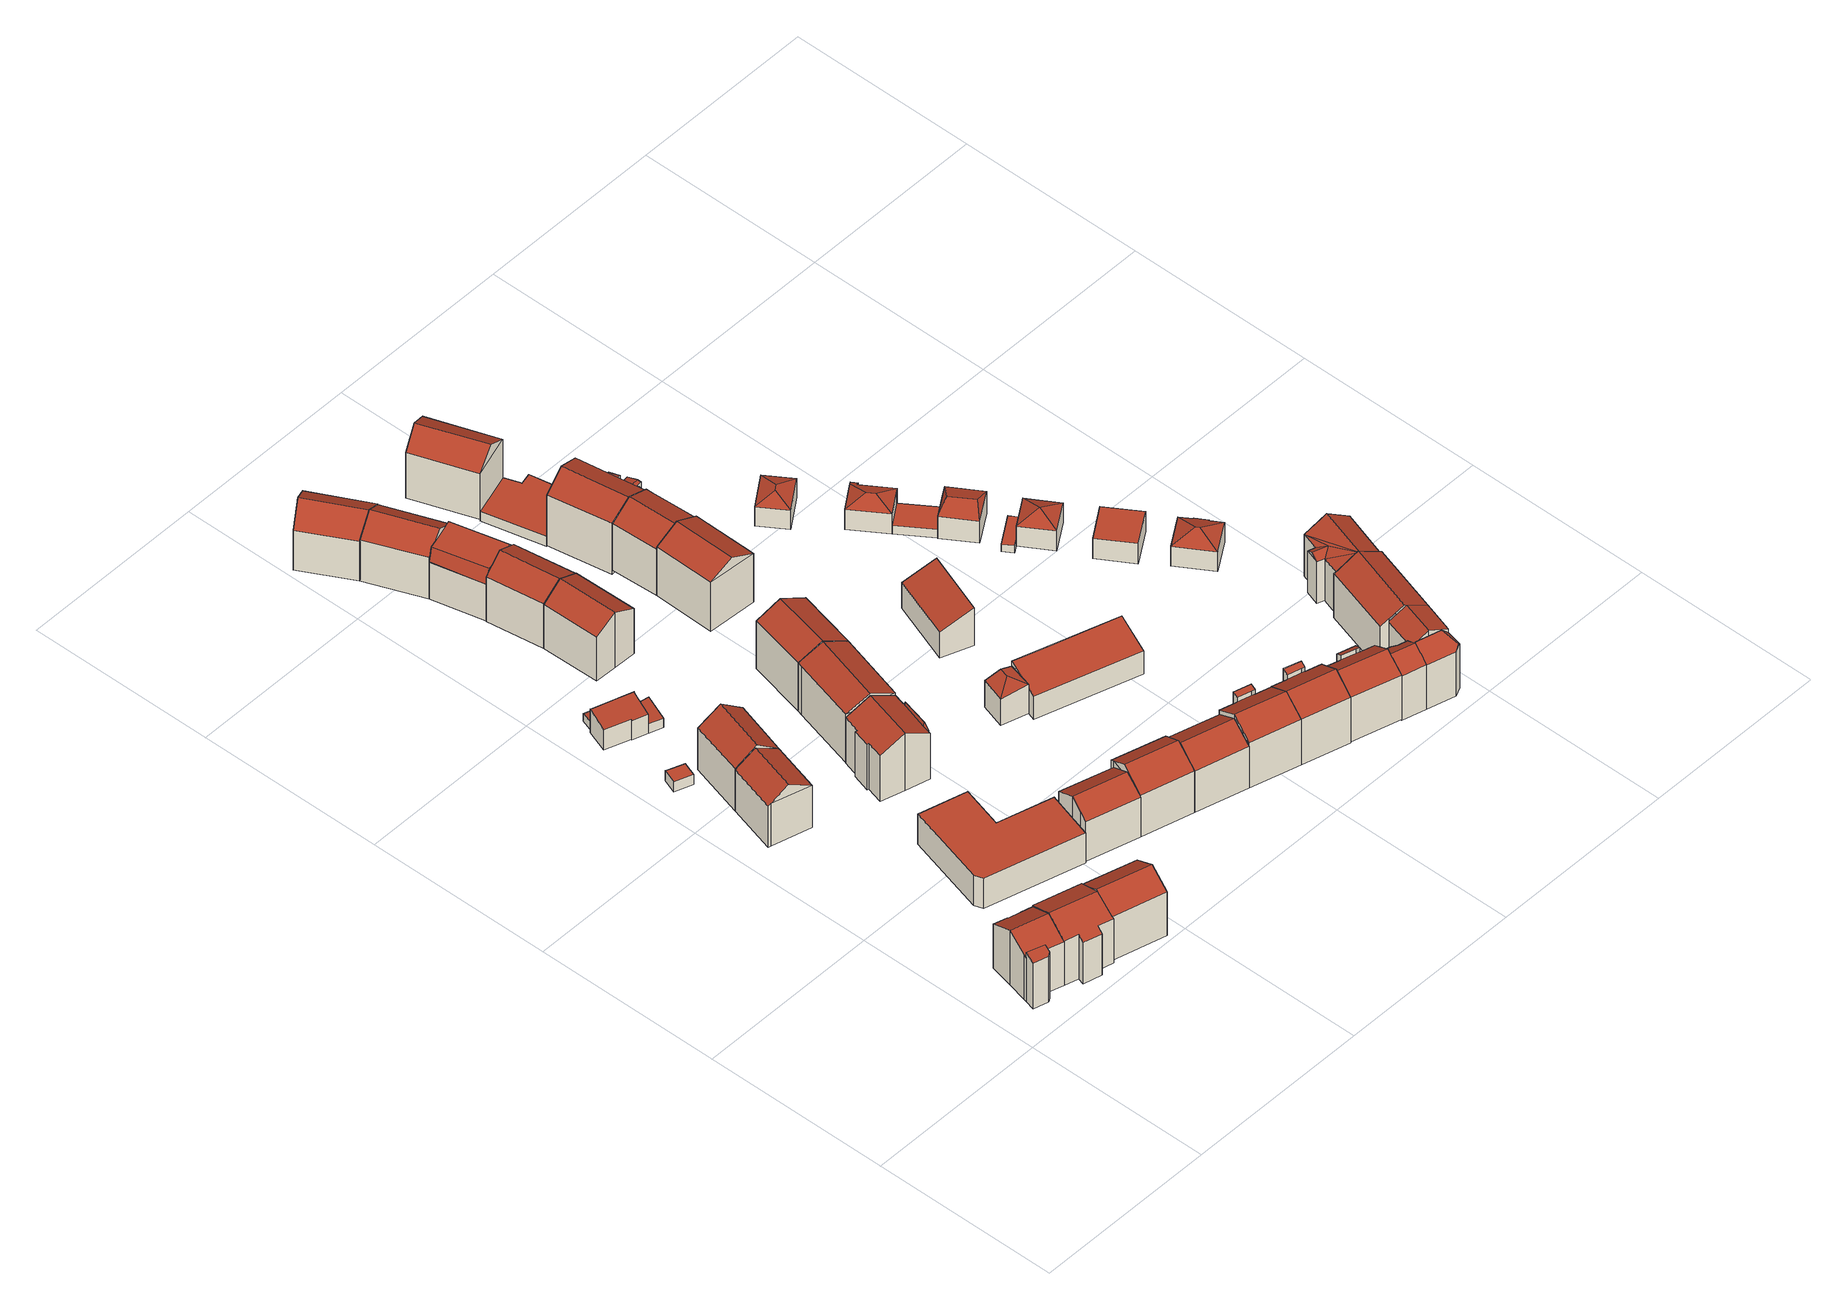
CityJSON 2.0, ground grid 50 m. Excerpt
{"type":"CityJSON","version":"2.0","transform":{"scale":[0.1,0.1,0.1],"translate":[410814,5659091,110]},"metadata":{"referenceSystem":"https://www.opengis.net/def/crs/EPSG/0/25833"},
"CityObjects":{
"building1":{"type":"Building","attributes":{"Gemeindeschluessel":14612000,"Geometrietyp2DReferenz":"3000","function":"31001_9998","roofType":"9999"},"children":["building1-1","building1-2"]},
"building1-1":{"type":"BuildingPart","attributes":{"Dachtyp_tdc":"tdcGableRoof","Dachneigung":27.65,"QualitaetDacherkennung":70,"Geometrietyp2DReferenz":"3000","measuredHeight":16.91,"roofType":"3100"},"parents":["building1"],"geometry":[{"type":"MultiSurface","lod":"2","boundaries":[[[0,1,2,3]],[[4,5,6,7]],[[5,8,9,6]],[[8,0,3,9]],[[1,10,11,2]],[[0,8,5,4,12,13,14,15]],[[15,16,17,10,1,0]],[[18,19,20,21,22,23,7,6,9,3,2,11]],[[17,16,19,18]],[[16,15,20,19]],[[15,14,21,20]],[[14,13,22,21]],[[13,12,23,22]],[[12,4,7,23]]],"semantics":{"surfaces":[{"type":"WallSurface"},{"type":"RoofSurface"},{"type":"GroundSurface"}],"values":[0,0,0,0,0,1,1,2,0,0,0,0,0,0]}}]},
"building1-2":{"type":"BuildingPart","attributes":{"Dachtyp_tdc":"tdcPolyFlatRoof","Dachneigung":22.18,"QualitaetDacherkennung":49,"Geometrietyp2DReferenz":"3000","measuredHeight":15.26,"roofType":"2100"},"parents":["building1"],"geometry":[{"type":"MultiSurface","lod":"2","boundaries":[[[24,25,26,11,10]],[[25,27,28,26]],[[27,29,30,28]],[[29,31,17,18,30]],[[31,29,27,25,24]],[[11,26,28,30,18]]],"semantics":{"surfaces":[{"type":"WallSurface"},{"type":"RoofSurface"},{"type":"GroundSurface"}],"values":[0,0,0,0,1,2]}}]},
"building2":{"type":"Building","attributes":{"Dachtyp_tdc":"tdcFreeFormRoof","Gemeindeschluessel":14612000,"Dachneigung":25.89,"QualitaetDacherkennung":70,"Geometrietyp2DReferenz":"3000","measuredHeight":16.83,"function":"31001_9998","roofType":"5000"},"geometry":[{"type":"Solid","lod":"2","boundaries":[[[[32,33,2,34]],[[33,35,9,2]],[[36,37,35,38]],[[39,40,41,42,36,38,33,32,43]],[[42,37,36]],[[35,33,38]],[[9,44,45,46,47,48,49,34,2]],[[35,37,44,9]],[[37,42,45,44]],[[42,41,46,45]],[[41,40,47,46]],[[40,39,48,47]],[[39,43,49,48]],[[43,32,34,49]]]],"semantics":{"surfaces":[{"type":"WallSurface"},{"type":"RoofSurface"},{"type":"GroundSurface"}],"values":[[0,0,1,1,0,0,2,0,0,0,0,0,0,0]]}}]},
"building3":{"type":"Building","attributes":{"Dachtyp_tdc":"tdcFreeFormRoof","Gemeindeschluessel":14612000,"Dachneigung":30.14,"QualitaetDacherkennung":72,"Geometrietyp2DReferenz":"3000","measuredHeight":16.51,"function":"31001_9998","roofType":"5000"},"geometry":[{"type":"Solid","lod":"2","boundaries":[[[[50,51,52,53]],[[51,54,55,52]],[[54,56,57,55]],[[56,58,59,57]],[[58,50,53,59]],[[56,54,60,61]],[[61,60,51,50,58]],[[54,51,60]],[[58,56,61]],[[53,52,55,57,59]]]],"semantics":{"surfaces":[{"type":"WallSurface"},{"type":"RoofSurface"},{"type":"GroundSurface"}],"values":[[0,0,0,0,0,1,1,0,0,2]]}}]},
"building4":{"type":"Building","attributes":{"Dachtyp_tdc":"tdcGableRoof","Gemeindeschluessel":14612000,"Dachneigung":29.35,"QualitaetDacherkennung":74,"Geometrietyp2DReferenz":"3000","measuredHeight":16.87,"function":"31001_9998","roofType":"3100"},"geometry":[{"type":"Solid","lod":"2","boundaries":[[[[62,63,64,65]],[[63,66,67,64]],[[66,68,69,67]],[[68,62,65,69]],[[66,63,70]],[[62,68,71]],[[63,62,71,70]],[[68,66,70,71]],[[65,64,67,69]]]],"semantics":{"surfaces":[{"type":"WallSurface"},{"type":"RoofSurface"},{"type":"GroundSurface"}],"values":[[0,0,0,0,0,0,1,1,2]]}}]},
"building5":{"type":"Building","attributes":{"Dachtyp_tdc":"tdcPolyFlatRoof","Gemeindeschluessel":14612000,"Dachneigung":0,"QualitaetDacherkennung":11,"Geometrietyp2DReferenz":"3000","measuredHeight":3,"function":"31001_9998","roofType":"1000"},"geometry":[{"type":"Solid","lod":"2","boundaries":[[[[72,73,74,75]],[[73,76,77,74]],[[76,78,79,77]],[[78,80,81,79]],[[80,72,75,81]],[[80,78,76,73,72]],[[75,74,77,79,81]]]],"semantics":{"surfaces":[{"type":"WallSurface"},{"type":"RoofSurface"},{"type":"GroundSurface"}],"values":[[0,0,0,0,0,1,2]]}}]},
"building6":{"type":"Building","attributes":{"Dachtyp_tdc":"tdcGableRoof","Gemeindeschluessel":14612000,"Dachneigung":35.99,"QualitaetDacherkennung":79,"Geometrietyp2DReferenz":"3000","measuredHeight":17.16,"function":"31001_9998","roofType":"3100"},"geometry":[{"type":"Solid","lod":"2","boundaries":[[[[52,82,83,55]],[[84,85,82,52]],[[85,86,83,82]],[[86,54,55,83]],[[54,84,52,55]],[[86,85,87]],[[84,54,88]],[[85,84,88,87]],[[54,86,87,88]]]],"semantics":{"surfaces":[{"type":"GroundSurface"},{"type":"WallSurface"},{"type":"RoofSurface"}],"values":[[0,1,1,1,1,1,1,2,2]]}}]},
"building7":{"type":"Building","attributes":{"Dachtyp_tdc":"tdcPolyFlatRoof","Gemeindeschluessel":14612000,"Dachneigung":11.27,"QualitaetDacherkennung":75,"Geometrietyp2DReferenz":"3000","measuredHeight":7.34,"function":"31001_9998","roofType":"2100"},"geometry":[{"type":"Solid","lod":"2","boundaries":[[[[89,90,91,92]],[[90,93,94,91]],[[93,95,96,94]],[[95,97,98,96]],[[97,99,100,98]],[[99,101,102,100]],[[101,103,104,102]],[[103,105,106,104]],[[105,89,92,106]],[[105,103,101,99,97,95,93,90,89]],[[92,91,94,96,98,100,102,104,106]]]],"semantics":{"surfaces":[{"type":"WallSurface"},{"type":"RoofSurface"},{"type":"GroundSurface"}],"values":[[0,0,0,0,0,0,0,0,0,1,2]]}}]},
"building8":{"type":"Building","attributes":{"Dachtyp_tdc":"tdcPolyFlatRoof","Gemeindeschluessel":14612000,"Dachneigung":0,"QualitaetDacherkennung":47,"Geometrietyp2DReferenz":"3000","measuredHeight":9.14,"function":"31001_9998","roofType":"1000"},"geometry":[{"type":"Solid","lod":"2","boundaries":[[[[107,108,109,110]],[[108,111,112,109]],[[111,113,114,112]],[[113,115,116,114]],[[115,117,118,116]],[[117,119,120,118]],[[119,121,122,120]],[[121,107,110,122]],[[121,119,117,115,113,111,108,107]],[[110,109,112,114,116,118,120,122]]]],"semantics":{"surfaces":[{"type":"WallSurface"},{"type":"RoofSurface"},{"type":"GroundSurface"}],"values":[[0,0,0,0,0,0,0,0,1,2]]}}]},
"building9":{"type":"Building","attributes":{"Dachtyp_tdc":"tdcPolyFlatRoof","Gemeindeschluessel":14612000,"Dachneigung":3.79,"QualitaetDacherkennung":56,"Geometrietyp2DReferenz":"3000","measuredHeight":2.45,"function":"31001_9998","roofType":"2100"},"geometry":[{"type":"Solid","lod":"2","boundaries":[[[[123,124,125,126]],[[124,127,128,125]],[[127,129,130,128]],[[129,123,126,130]],[[129,127,124,123]],[[126,125,128,130]]]],"semantics":{"surfaces":[{"type":"WallSurface"},{"type":"RoofSurface"},{"type":"GroundSurface"}],"values":[[0,0,0,0,1,2]]}}]},
"building10":{"type":"Building","attributes":{"Dachtyp_tdc":"tdcPolyFlatRoof","Gemeindeschluessel":14612000,"Dachneigung":6.47,"QualitaetDacherkennung":55,"Geometrietyp2DReferenz":"3000","measuredHeight":3.72,"function":"31001_9998","roofType":"2100"},"geometry":[{"type":"Solid","lod":"2","boundaries":[[[[131,132,133,134]],[[132,135,136,133]],[[135,137,138,136]],[[137,131,134,138]],[[137,135,132,131]],[[134,133,136,138]]]],"semantics":{"surfaces":[{"type":"WallSurface"},{"type":"RoofSurface"},{"type":"GroundSurface"}],"values":[[0,0,0,0,1,2]]}}]},
"building11":{"type":"Building","attributes":{"Gemeindeschluessel":14612000,"Geometrietyp2DReferenz":"3000","function":"31001_9998","roofType":"9999"},"children":["building11-1","building11-2"]},
"building11-1":{"type":"BuildingPart","attributes":{"Dachtyp_tdc":"tdcGableRoof","Dachneigung":27.78,"QualitaetDacherkennung":74,"Geometrietyp2DReferenz":"3000","measuredHeight":17.41,"roofType":"3100"},"parents":["building11"],"geometry":[{"type":"MultiSurface","lod":"2","boundaries":[[[139,140,141]],[[139,142,143,140]],[[142,144,145,143]],[[144,146,147,145]],[[146,148,149,147]],[[148,150,151,149]],[[150,152,153,151]],[[152,154,155,153]],[[154,156,157,155]],[[156,158,159,157]],[[158,160,161,159]],[[160,162,163,164,161]],[[158,156,154,152,150,148,146,144]],[[144,142,139,162,160,158]],[[140,143,145,147,149,151,153,155,157,159,161,164]]],"semantics":{"surfaces":[{"type":"WallSurface"},{"type":"RoofSurface"},{"type":"GroundSurface"}],"values":[0,0,0,0,0,0,0,0,0,0,0,0,1,1,2]}}]},
"building11-2":{"type":"BuildingPart","attributes":{"Dachtyp_tdc":"tdcFreeFormRoof","Dachneigung":72.55,"QualitaetDacherkennung":20,"Geometrietyp2DReferenz":"3000","measuredHeight":14.12,"roofType":"5000"},"parents":["building11"],"geometry":[{"type":"MultiSurface","lod":"2","boundaries":[[[163,165,166,164]],[[165,167,168,166]],[[167,141,140,168]],[[169,141,167]],[[170,169,167,165]],[[170,165,163]],[[169,170,163,141]],[[164,166,168,140]]],"semantics":{"surfaces":[{"type":"WallSurface"},{"type":"RoofSurface"},{"type":"GroundSurface"}],"values":[0,0,0,1,1,0,1,2]}}]},
"building12":{"type":"Building","attributes":{"Dachtyp_tdc":"tdcGableRoof","Gemeindeschluessel":14612000,"Dachneigung":30.32,"QualitaetDacherkennung":61,"Geometrietyp2DReferenz":"3000","measuredHeight":15.41,"function":"31001_9998","roofType":"3100"},"geometry":[{"type":"Solid","lod":"2","boundaries":[[[[171,172,173,174]],[[172,175,176,173]],[[175,177,178,176]],[[177,179,180,178]],[[179,181,182,180]],[[181,183,184,182]],[[183,185,186,184]],[[185,171,174,186]],[[181,179,177,175,172,171]],[[171,185,183,181]],[[174,173,176,178,180,182,184,186]]]],"semantics":{"surfaces":[{"type":"WallSurface"},{"type":"RoofSurface"},{"type":"GroundSurface"}],"values":[[0,0,0,0,0,0,0,0,1,1,2]]}}]},
"building13":{"type":"Building","attributes":{"Dachtyp_tdc":"tdcGableRoof","Gemeindeschluessel":14612000,"Dachneigung":27.6,"QualitaetDacherkennung":66,"Geometrietyp2DReferenz":"3000","measuredHeight":16.96,"function":"31001_9998","roofType":"3100"},"geometry":[{"type":"Solid","lod":"2","boundaries":[[[[187,188,189,190]],[[188,191,192,189]],[[191,193,194,192]],[[193,195,196,194]],[[195,197,198,196]],[[197,187,190,198]],[[193,191,188,187]],[[187,197,195,193]],[[190,189,192,194,196,198]]]],"semantics":{"surfaces":[{"type":"WallSurface"},{"type":"RoofSurface"},{"type":"GroundSurface"}],"values":[[0,0,0,0,0,0,1,1,2]]}}]},
"building14":{"type":"Building","attributes":{"Dachtyp_tdc":"tdcGableRoof","Gemeindeschluessel":14612000,"Dachneigung":33.18,"QualitaetDacherkennung":71,"Geometrietyp2DReferenz":"3000","measuredHeight":16.23,"function":"31001_9998","roofType":"3100"},"geometry":[{"type":"Solid","lod":"2","boundaries":[[[[199,200,201,202]],[[200,203,204,201]],[[203,205,206,204]],[[205,199,202,206]],[[203,200,207]],[[199,205,208]],[[200,199,208,207]],[[205,203,207,208]],[[202,201,204,206]]]],"semantics":{"surfaces":[{"type":"WallSurface"},{"type":"RoofSurface"},{"type":"GroundSurface"}],"values":[[0,0,0,0,0,0,1,1,2]]}}]},
"building15":{"type":"Building","attributes":{"Dachtyp_tdc":"tdcFreeFormRoof","Gemeindeschluessel":14612000,"Dachneigung":27.24,"QualitaetDacherkennung":81,"Geometrietyp2DReferenz":"3000","measuredHeight":18.18,"function":"31001_9998","roofType":"5000"},"geometry":[{"type":"Solid","lod":"2","boundaries":[[[[209,210,211,212]],[[210,213,214,211]],[[213,215,216,214]],[[215,217,218,216]],[[217,209,212,218]],[[217,215,219,220]],[[220,219,213,210,209]],[[215,213,219]],[[209,217,220]],[[212,211,214,216,218]]]],"semantics":{"surfaces":[{"type":"WallSurface"},{"type":"RoofSurface"},{"type":"GroundSurface"}],"values":[[0,0,0,0,0,1,1,0,0,2]]}}]},
"building16":{"type":"Building","attributes":{"Dachtyp_tdc":"tdcFreeFormRoof","Gemeindeschluessel":14612000,"Dachneigung":28.37,"QualitaetDacherkennung":69,"Geometrietyp2DReferenz":"3000","measuredHeight":16.99,"function":"31001_9998","roofType":"5000"},"geometry":[{"type":"Solid","lod":"2","boundaries":[[[[221,222,223,224]],[[222,225,189,223]],[[225,226,198,189]],[[226,221,224,198]],[[225,222,227,228]],[[226,228,227,221]],[[226,225,228]],[[222,221,227]],[[224,223,189,198]]]],"semantics":{"surfaces":[{"type":"WallSurface"},{"type":"RoofSurface"},{"type":"GroundSurface"}],"values":[[0,0,0,0,1,1,0,0,2]]}}]},
"building17":{"type":"Building","attributes":{"Dachtyp_tdc":"tdcGableRoof","Gemeindeschluessel":14612000,"Dachneigung":33.43,"QualitaetDacherkennung":75,"Geometrietyp2DReferenz":"3000","measuredHeight":16.49,"function":"31001_9998","roofType":"3100"},"geometry":[{"type":"Solid","lod":"2","boundaries":[[[[229,230,231,201]],[[230,232,233,231]],[[232,234,204,233]],[[234,229,201,204]],[[232,230,235]],[[229,234,236]],[[230,229,236,235]],[[234,232,235,236]],[[201,231,233,204]]]],"semantics":{"surfaces":[{"type":"WallSurface"},{"type":"RoofSurface"},{"type":"GroundSurface"}],"values":[[0,0,0,0,0,0,1,1,2]]}}]},
"building18":{"type":"Building","attributes":{"Dachtyp_tdc":"tdcCutGableRoof","Gemeindeschluessel":14612000,"Dachneigung":0.942,"QualitaetDacherkennung":49,"Geometrietyp2DReferenz":"3000","measuredHeight":14.97,"function":"31001_9998","roofType":"9999"},"geometry":[{"type":"Solid","lod":"2","boundaries":[[[[237,238,239,240]],[[238,241,242,239]],[[241,243,244,242]],[[243,237,240,244]],[[245,246,247,248]],[[238,249,250,251,252,253]],[[246,254,251,250,255,247]],[[238,253,241]],[[253,252,241]],[[241,252,251,254,246,245,243]],[[237,248,247,255,250,249,238]],[[243,245,248,237]],[[240,239,242,244]]]],"semantics":{"surfaces":[{"type":"WallSurface"},{"type":"RoofSurface"},{"type":"GroundSurface"}],"values":[[0,0,0,0,1,1,1,0,0,0,0,0,2]]}}]},
"building19":{"type":"Building","attributes":{"Dachtyp_tdc":"tdcFreeFormRoof","Gemeindeschluessel":14612000,"Dachneigung":30.22,"QualitaetDacherkennung":73,"Geometrietyp2DReferenz":"3000","measuredHeight":16.71,"function":"31001_9998","roofType":"5000"},"geometry":[{"type":"Solid","lod":"2","boundaries":[[[[256,257,258,259]],[[257,260,261,258]],[[260,262,263,261]],[[262,264,265,263]],[[264,256,259,265]],[[266,262,260,257,267]],[[264,266,267,256]],[[257,256,267]],[[264,262,266]],[[259,258,261,263,265]]]],"semantics":{"surfaces":[{"type":"WallSurface"},{"type":"RoofSurface"},{"type":"GroundSurface"}],"values":[[0,0,0,0,0,1,1,0,0,2]]}}]},
"building20":{"type":"Building","attributes":{"Dachtyp_tdc":"tdcGableRoof","Gemeindeschluessel":14612000,"Dachneigung":26.95,"QualitaetDacherkennung":72,"Geometrietyp2DReferenz":"3000","measuredHeight":18.32,"function":"31001_9998","roofType":"3100"},"geometry":[{"type":"Solid","lod":"2","boundaries":[[[[213,268,269,214]],[[268,270,271,269]],[[270,272,216,271]],[[272,213,214,216]],[[270,268,273]],[[213,272,274]],[[268,213,274,273]],[[272,270,273,274]],[[214,269,271,216]]]],"semantics":{"surfaces":[{"type":"WallSurface"},{"type":"RoofSurface"},{"type":"GroundSurface"}],"values":[[0,0,0,0,0,0,1,1,2]]}}]},
"building21":{"type":"Building","attributes":{"Dachtyp_tdc":"tdcGableRoof","Gemeindeschluessel":14612000,"Dachneigung":31.3,"QualitaetDacherkennung":78,"Geometrietyp2DReferenz":"3000","measuredHeight":16.5,"function":"31001_9998","roofType":"3100"},"geometry":[{"type":"Solid","lod":"2","boundaries":[[[[275,276,277,278]],[[279,265,263,280]],[[281,282,265,279]],[[282,276,263,265]],[[276,275,280,263]],[[275,281,279,280]],[[276,282,277]],[[281,275,278]],[[282,281,278,277]]]],"semantics":{"surfaces":[{"type":"RoofSurface"},{"type":"GroundSurface"},{"type":"WallSurface"}],"values":[[0,1,2,2,2,2,2,2,0]]}}]},
"building22":{"type":"Building","attributes":{"Dachtyp_tdc":"tdcHipAndGableRoof","Gemeindeschluessel":14612000,"Dachneigung":19.36,"QualitaetDacherkennung":36,"Geometrietyp2DReferenz":"3000","measuredHeight":9.57,"function":"31001_9998","roofType":"5000"},"geometry":[{"type":"Solid","lod":"2","boundaries":[[[[283,284,285,286]],[[284,287,288,285]],[[287,289,290,288]],[[289,283,286,290]],[[287,284,291]],[[283,289,292]],[[284,283,292,291]],[[289,287,291,292]],[[286,285,288,290]]]],"semantics":{"surfaces":[{"type":"WallSurface"},{"type":"RoofSurface"},{"type":"GroundSurface"}],"values":[[0,0,0,0,1,0,1,1,2]]}}]},
"building23":{"type":"Building","attributes":{"Dachtyp_tdc":"tdcGableRoof","Gemeindeschluessel":14612000,"Dachneigung":26.8,"QualitaetDacherkennung":80,"Geometrietyp2DReferenz":"3000","measuredHeight":18.25,"function":"31001_9998","roofType":"3100"},"geometry":[{"type":"Solid","lod":"2","boundaries":[[[[293,294,295,296]],[[294,297,298,295]],[[297,299,300,298]],[[299,293,296,300]],[[297,294,301]],[[293,299,302]],[[294,293,302,301]],[[299,297,301,302]],[[296,295,298,300]]]],"semantics":{"surfaces":[{"type":"WallSurface"},{"type":"RoofSurface"},{"type":"GroundSurface"}],"values":[[0,0,0,0,0,0,1,1,2]]}}]},
"building24":{"type":"Building","attributes":{"Gemeindeschluessel":14612000,"Geometrietyp2DReferenz":"3000","function":"31001_9998","roofType":"9999"},"children":["building24-1","building24-2"]},
"building24-1":{"type":"BuildingPart","attributes":{"Dachtyp_tdc":"tdcGableRoof","Dachneigung":25.43,"QualitaetDacherkennung":84,"Geometrietyp2DReferenz":"3000","measuredHeight":17.5,"roofType":"3100"},"parents":["building24"],"geometry":[{"type":"MultiSurface","lod":"2","boundaries":[[[303,304,305,306]],[[304,307,308,305]],[[307,309,308]],[[310,311,312]],[[310,313,296,311]],[[313,314,315,296]],[[314,316,300,315]],[[316,317,318,300]],[[317,303,306,318]],[[314,313,310,307,304,303]],[[303,317,316,314]],[[306,305,308,311,296,315,300,318]]],"semantics":{"surfaces":[{"type":"WallSurface"},{"type":"RoofSurface"},{"type":"GroundSurface"}],"values":[0,0,0,0,0,0,0,0,0,1,1,2]}}]},
"building24-2":{"type":"BuildingPart","attributes":{"Dachtyp_tdc":"tdcFreeFormRoof","Dachneigung":59.16,"QualitaetDacherkennung":27,"Geometrietyp2DReferenz":"3000","measuredHeight":12.91,"roofType":"5000"},"parents":["building24"],"geometry":[{"type":"MultiSurface","lod":"2","boundaries":[[[309,319,320,308]],[[319,321,322,320]],[[321,312,311,322]],[[323,312,321]],[[324,323,321,319]],[[324,319,309]],[[323,324,309,312]],[[308,320,322,311]]],"semantics":{"surfaces":[{"type":"WallSurface"},{"type":"RoofSurface"},{"type":"GroundSurface"}],"values":[0,0,0,0,1,1,1,2]}}]},
"building25":{"type":"Building","attributes":{"Gemeindeschluessel":14612000,"Geometrietyp2DReferenz":"3000","function":"31001_9998","roofType":"9999"},"children":["building25-1","building25-2"]},
"building25-1":{"type":"BuildingPart","attributes":{"Dachtyp_tdc":"tdcGableRoof","Dachneigung":30.85,"QualitaetDacherkennung":69,"Geometrietyp2DReferenz":"3000","measuredHeight":17.7,"roofType":"3100"},"parents":["building25"],"geometry":[{"type":"MultiSurface","lod":"2","boundaries":[[[325,326,327,328]],[[326,329,330,327]],[[329,331,332,330]],[[333,334,335,336]],[[334,337,338,335]],[[337,339,340,338]],[[339,341,342,340]],[[341,325,328,342]],[[337,334,333,331,329,326,325]],[[325,341,339,337]],[[328,327,330,332,336,335,338,340,342]]],"semantics":{"surfaces":[{"type":"WallSurface"},{"type":"RoofSurface"},{"type":"GroundSurface"}],"values":[0,0,0,0,0,0,0,0,1,1,2]}}]},
"building25-2":{"type":"BuildingPart","attributes":{"Dachtyp_tdc":"tdcPolyFlatRoof","Dachneigung":15.39,"QualitaetDacherkennung":66,"Geometrietyp2DReferenz":"3000","measuredHeight":15.91,"roofType":"2100"},"parents":["building25"],"geometry":[{"type":"MultiSurface","lod":"2","boundaries":[[[343,332,331]],[[343,344,345,332]],[[344,346,347,345]],[[346,348,333,336,347]],[[348,346,344,343]],[[332,345,347,336]]],"semantics":{"surfaces":[{"type":"WallSurface"},{"type":"RoofSurface"},{"type":"GroundSurface"}],"values":[0,0,0,0,1,2]}}]},
"building26":{"type":"Building","attributes":{"Gemeindeschluessel":14612000,"Geometrietyp2DReferenz":"3000","function":"31001_9998","roofType":"9999"},"children":["building26-1","building26-2","building26-3"]},
"building26-1":{"type":"BuildingPart","attributes":{"Dachtyp_tdc":"tdcPolyFlatRoof","Dachneigung":0,"QualitaetDacherkennung":43,"Geometrietyp2DReferenz":"3000","measuredHeight":13.18,"roofType":"1000"},"parents":["building26"],"geometry":[{"type":"MultiSurface","lod":"2","boundaries":[[[349,350,351,352]],[[350,353,354,351]],[[355,349,352,356,357]],[[355,358,353,350,349]],[[352,351,354,356]]],"semantics":{"surfaces":[{"type":"WallSurface"},{"type":"RoofSurface"},{"type":"GroundSurface"}],"values":[0,0,0,1,2]}}]},
"building26-2":{"type":"BuildingPart","attributes":{"Dachtyp_tdc":"tdcGableRoof","Dachneigung":13.65,"QualitaetDacherkennung":16,"Geometrietyp2DReferenz":"3000","measuredHeight":15.78,"roofType":"3100"},"parents":["building26"],"geometry":[{"type":"MultiSurface","lod":"2","boundaries":[[[359,360,361,362]],[[363,357,356,364]],[[365,366,367,354,353]],[[366,368,369,367]],[[368,370,371,369]],[[370,372,373,371]],[[372,374,375,373]],[[374,376,377,375]],[[376,378,379,377]],[[378,380,381,379]],[[380,382,383,381]],[[382,384,385,383]],[[384,359,362,385]],[[380,378,376,374,372,370,368,366,365,358,357,363,386]],[[386,360,359,384,382,380]],[[362,361,387,364,356,354,367,369,371,373,375,377,379,381,383,385]]],"semantics":{"surfaces":[{"type":"WallSurface"},{"type":"RoofSurface"},{"type":"GroundSurface"}],"values":[0,0,0,0,0,0,0,0,0,0,0,0,0,1,1,2]}}]},
"building26-3":{"type":"BuildingPart","attributes":{"Dachtyp_tdc":"tdcGableRoof","Dachneigung":25.46,"QualitaetDacherkennung":77,"Geometrietyp2DReferenz":"3000","measuredHeight":18.82,"roofType":"3100"},"parents":["building26"],"geometry":[{"type":"MultiSurface","lod":"2","boundaries":[[[388,389,390,361,360]],[[389,391,392,390]],[[391,393,394,392]],[[389,388,395]],[[393,391,396]],[[388,393,396,395]],[[391,389,395,396]],[[394,364,387,361,390,392]]],"semantics":{"surfaces":[{"type":"WallSurface"},{"type":"RoofSurface"},{"type":"GroundSurface"}],"values":[0,0,0,0,0,1,1,2]}}]},
"building27":{"type":"Building","attributes":{"Dachtyp_tdc":"tdcGableRoof","Gemeindeschluessel":14612000,"Dachneigung":31.38,"QualitaetDacherkennung":62,"Geometrietyp2DReferenz":"3000","measuredHeight":17.93,"function":"31001_9998","roofType":"3100"},"geometry":[{"type":"Solid","lod":"2","boundaries":[[[[397,398,399,400]],[[398,401,402,399]],[[401,403,404,402]],[[403,397,400,404]],[[401,398,405]],[[397,403,406]],[[398,397,406,405]],[[403,401,405,406]],[[400,399,402,404]]]],"semantics":{"surfaces":[{"type":"WallSurface"},{"type":"RoofSurface"},{"type":"GroundSurface"}],"values":[[0,0,0,0,0,0,1,1,2]]}}]},
"building28":{"type":"Building","attributes":{"Dachtyp_tdc":"tdcPolyFlatRoof","Gemeindeschluessel":14612000,"Dachneigung":0,"QualitaetDacherkennung":21,"Geometrietyp2DReferenz":"3000","measuredHeight":3,"function":"31001_9998","roofType":"1000"},"geometry":[{"type":"Solid","lod":"2","boundaries":[[[[407,408,409,410]],[[408,411,412,409]],[[411,413,414,412]],[[413,415,416,414]],[[415,417,418,416]],[[417,419,420,418]],[[419,421,422,420]],[[421,407,410,422]],[[421,419,417,415,413,411,408,407]],[[410,409,412,414,416,418,420,422]]]],"semantics":{"surfaces":[{"type":"WallSurface"},{"type":"RoofSurface"},{"type":"GroundSurface"}],"values":[[0,0,0,0,0,0,0,0,1,2]]}}]},
"building29":{"type":"Building","attributes":{"Dachtyp_tdc":"tdcPolyFlatRoof","Gemeindeschluessel":14612000,"Dachneigung":21.1,"QualitaetDacherkennung":54,"Geometrietyp2DReferenz":"3000","measuredHeight":10.59,"function":"31001_9998","roofType":"2100"},"geometry":[{"type":"Solid","lod":"2","boundaries":[[[[423,424,425,426]],[[424,427,428,425]],[[427,429,430,428]],[[429,431,432,430]],[[431,433,434,432]],[[433,423,426,434]],[[433,431,429,427,424,423]],[[426,425,428,430,432,434]]]],"semantics":{"surfaces":[{"type":"WallSurface"},{"type":"RoofSurface"},{"type":"GroundSurface"}],"values":[[0,0,0,0,0,0,1,2]]}}]},
"building30":{"type":"Building","attributes":{"Dachtyp_tdc":"tdcPolyFlatRoof","Gemeindeschluessel":14612000,"Dachneigung":22.5,"QualitaetDacherkennung":56,"Geometrietyp2DReferenz":"3000","measuredHeight":11.46,"function":"31001_9998","roofType":"2100"},"geometry":[{"type":"Solid","lod":"2","boundaries":[[[[435,436,437,438]],[[436,439,440,437]],[[439,441,442,440]],[[441,435,438,442]],[[441,439,436,435]],[[438,437,440,442]]]],"semantics":{"surfaces":[{"type":"WallSurface"},{"type":"RoofSurface"},{"type":"GroundSurface"}],"values":[[0,0,0,0,1,2]]}}]},
"building31":{"type":"Building","attributes":{"Gemeindeschluessel":14612000,"Geometrietyp2DReferenz":"3000","function":"31001_9998","roofType":"9999"},"children":["building31-1","building31-2"]},
"building31-1":{"type":"BuildingPart","attributes":{"Dachtyp_tdc":"tdcGableRoof","Dachneigung":30.61,"QualitaetDacherkennung":72,"Geometrietyp2DReferenz":"3000","measuredHeight":17.72,"roofType":"3100"},"parents":["building31"],"geometry":[{"type":"MultiSurface","lod":"2","boundaries":[[[443,444,445]],[[446,447,448,449]],[[447,450,451,448]],[[450,452,453,451]],[[452,454,455,453]],[[454,339,340,455]],[[339,337,338,340]],[[337,456,335,338]],[[456,443,445,335]],[[337,339,454,452]],[[452,450,447,446,457,444,443,456,337]],[[445,449,448,451,453,455,340,338,335]]],"semantics":{"surfaces":[{"type":"WallSurface"},{"type":"RoofSurface"},{"type":"GroundSurface"}],"values":[0,0,0,0,0,0,0,0,0,1,1,2]}}]},
"building31-2":{"type":"BuildingPart","attributes":{"Dachtyp_tdc":"tdcPolyFlatRoof","Dachneigung":22.68,"QualitaetDacherkennung":61,"Geometrietyp2DReferenz":"3000","measuredHeight":16.1,"roofType":"2100"},"parents":["building31"],"geometry":[{"type":"MultiSurface","lod":"2","boundaries":[[[458,459,446,449,460]],[[461,445,444]],[[461,462,463,445]],[[462,458,460,463]],[[462,461,459,458]],[[460,449,445,463]]],"semantics":{"surfaces":[{"type":"WallSurface"},{"type":"RoofSurface"},{"type":"GroundSurface"}],"values":[0,0,0,0,1,2]}}]},
"building32":{"type":"Building","attributes":{"Gemeindeschluessel":14612000,"Geometrietyp2DReferenz":"3000","function":"31001_9998","roofType":"9999"},"children":["building32-1","building32-2"]},
"building32-1":{"type":"BuildingPart","attributes":{"Dachtyp_tdc":"tdcGableRoof","Dachneigung":30.89,"QualitaetDacherkennung":68,"Geometrietyp2DReferenz":"3000","measuredHeight":17.19,"roofType":"3100"},"parents":["building32"],"geometry":[{"type":"MultiSurface","lod":"2","boundaries":[[[464,465,466,467]],[[465,468,469,466]],[[468,470,471,469]],[[470,472,473,471]],[[472,454,474,473]],[[454,475,476,474]],[[475,477,478,476]],[[477,479,480,478]],[[475,454,472,470]],[[470,468,465,464,479,477,475]],[[467,466,469,471,473,474,476,478,480]]],"semantics":{"surfaces":[{"type":"WallSurface"},{"type":"RoofSurface"},{"type":"GroundSurface"}],"values":[0,0,0,0,0,0,0,0,1,1,2]}}]},
"building32-2":{"type":"BuildingPart","attributes":{"Dachtyp_tdc":"tdcPolyFlatRoof","Dachneigung":29.06,"QualitaetDacherkennung":48,"Geometrietyp2DReferenz":"3000","measuredHeight":15.24,"roofType":"2100"},"parents":["building32"],"geometry":[{"type":"MultiSurface","lod":"2","boundaries":[[[481,480,479]],[[481,482,483,480]],[[482,484,485,483]],[[484,486,487,485]],[[486,488,464,467,487]],[[488,486,484,482,481]],[[483,485,487,467,480]]],"semantics":{"surfaces":[{"type":"WallSurface"},{"type":"RoofSurface"},{"type":"GroundSurface"}],"values":[0,0,0,0,0,1,2]}}]},
"building33":{"type":"Building","attributes":{"Dachtyp_tdc":"tdcHipRoof","Gemeindeschluessel":14612000,"Dachneigung":21.95,"QualitaetDacherkennung":78,"Geometrietyp2DReferenz":"3000","measuredHeight":7.47,"function":"31001_9998","roofType":"3200"},"geometry":[{"type":"Solid","lod":"2","boundaries":[[[[489,490,491,492]],[[490,493,494,491]],[[493,495,496,494]],[[495,489,492,496]],[[493,490,497]],[[489,495,498]],[[490,489,498,497]],[[495,493,497,498]],[[492,491,494,496]]]],"semantics":{"surfaces":[{"type":"WallSurface"},{"type":"RoofSurface"},{"type":"GroundSurface"}],"values":[[0,0,0,0,1,1,1,1,2]]}}]},
"building34":{"type":"Building","attributes":{"Dachtyp_tdc":"tdcHipRoof","Gemeindeschluessel":14612000,"Dachneigung":24.22,"QualitaetDacherkennung":80,"Geometrietyp2DReferenz":"3000","measuredHeight":8.05,"function":"31001_9998","roofType":"3200"},"geometry":[{"type":"Solid","lod":"2","boundaries":[[[[499,500,501,502]],[[500,503,504,501]],[[503,505,506,504]],[[505,507,508,506]],[[507,509,510,508]],[[509,511,512,510]],[[511,513,514,512]],[[513,499,502,514]],[[509,507,515]],[[505,503,500,516]],[[507,505,516,515]],[[500,499,513,511,509,515,516]],[[502,501,504,506,508,510,512,514]]]],"semantics":{"surfaces":[{"type":"WallSurface"},{"type":"RoofSurface"},{"type":"GroundSurface"}],"values":[[0,0,0,0,0,0,0,0,1,1,1,1,2]]}}]},
"building35":{"type":"Building","attributes":{"Dachtyp_tdc":"tdcPolyFlatRoof","Gemeindeschluessel":14612000,"Dachneigung":0,"QualitaetDacherkennung":64,"Geometrietyp2DReferenz":"3000","measuredHeight":2.63,"function":"31001_9998","roofType":"1000"},"geometry":[{"type":"Solid","lod":"2","boundaries":[[[[517,518,519,520]],[[518,521,506,519]],[[521,522,504,506]],[[522,517,520,504]],[[522,521,518,517]],[[520,519,506,504]]]],"semantics":{"surfaces":[{"type":"WallSurface"},{"type":"RoofSurface"},{"type":"GroundSurface"}],"values":[[0,0,0,0,1,2]]}}]},
"building36":{"type":"Building","attributes":{"Gemeindeschluessel":14612000,"Geometrietyp2DReferenz":"3000","function":"31001_9998","roofType":"9999"},"children":["building36-1","building36-2"]},
"building36-1":{"type":"BuildingPart","attributes":{"Dachtyp_tdc":"tdcGableRoof","Dachneigung":35.34,"QualitaetDacherkennung":60,"Geometrietyp2DReferenz":"3000","measuredHeight":16.79,"roofType":"3100"},"parents":["building36"],"geometry":[{"type":"MultiSurface","lod":"2","boundaries":[[[523,524,525,526]],[[524,527,528,529,525]],[[530,531,532,533,534]],[[531,535,536,532]],[[535,537,538,536]],[[537,539,540,538]],[[539,523,526,540]],[[535,531,530,541,542]],[[542,543,527,524,523,539,537,535]],[[526,525,529,544,533,532,536,538,540]]],"semantics":{"surfaces":[{"type":"WallSurface"},{"type":"RoofSurface"},{"type":"GroundSurface"}],"values":[0,0,0,0,0,0,0,1,1,2]}}]},
"building36-2":{"type":"BuildingPart","attributes":{"Dachtyp_tdc":"tdcFreeFormRoof","Dachneigung":37.31,"QualitaetDacherkennung":44,"Geometrietyp2DReferenz":"3000","measuredHeight":17.06,"roofType":"5000"},"parents":["building36"],"geometry":[{"type":"MultiSurface","lod":"2","boundaries":[[[528,545,546,529]],[[545,547,548,546]],[[547,549,550,548]],[[549,534,533,550]],[[551,547,545,552]],[[552,545,528,543,553]],[[549,551,552,553,541,534]],[[549,547,551]],[[529,546,548,550,533,544]]],"semantics":{"surfaces":[{"type":"WallSurface"},{"type":"RoofSurface"},{"type":"GroundSurface"}],"values":[0,0,0,0,1,1,1,0,2]}}]},
"building37":{"type":"Building","attributes":{"Dachtyp_tdc":"tdcHipRoof","Gemeindeschluessel":14612000,"Dachneigung":21.96,"QualitaetDacherkennung":81,"Geometrietyp2DReferenz":"3000","measuredHeight":8.58,"function":"31001_9998","roofType":"3200"},"geometry":[{"type":"Solid","lod":"2","boundaries":[[[[554,555,556,557]],[[555,558,559,556]],[[558,560,561,559]],[[560,562,563,561]],[[562,554,557,563]],[[564,555,554,565]],[[562,566,567]],[[554,562,567,565]],[[566,564,565,567]],[[558,564,566,560]],[[560,566,562]],[[555,564,558]],[[557,556,559,561,563]]]],"semantics":{"surfaces":[{"type":"WallSurface"},{"type":"RoofSurface"},{"type":"GroundSurface"}],"values":[[0,0,0,0,0,1,1,1,1,0,0,0,2]]}}]},
"building38":{"type":"Building","attributes":{"Dachtyp_tdc":"tdcPolyFlatRoof","Gemeindeschluessel":14612000,"Dachneigung":0,"QualitaetDacherkennung":63,"Geometrietyp2DReferenz":"3000","measuredHeight":2.31,"function":"31001_9998","roofType":"1000"},"geometry":[{"type":"Solid","lod":"2","boundaries":[[[[568,569,570,571]],[[569,572,573,570]],[[569,568,574,575,572]],[[573,576,577,571,570]],[[572,575,576,573]],[[575,574,577,576]],[[574,568,571,577]]]],"semantics":{"surfaces":[{"type":"WallSurface"},{"type":"RoofSurface"},{"type":"GroundSurface"}],"values":[[0,0,1,2,0,0,0]]}}]},
"building39":{"type":"Building","attributes":{"Dachtyp_tdc":"tdcFreeFormRoof","Gemeindeschluessel":14612000,"Dachneigung":24.79,"QualitaetDacherkennung":81,"Geometrietyp2DReferenz":"3000","measuredHeight":8.18,"function":"31001_9998","roofType":"5000"},"geometry":[{"type":"Solid","lod":"2","boundaries":[[[[578,579,580,581]],[[579,582,570,580]],[[582,583,571,570]],[[583,584,585,571]],[[584,578,581,585]],[[579,586,582]],[[586,584,583,582]],[[578,584,586]],[[586,579,578]],[[581,580,570,571,585]]]],"semantics":{"surfaces":[{"type":"WallSurface"},{"type":"RoofSurface"},{"type":"GroundSurface"}],"values":[[0,0,0,0,0,1,1,1,1,2]]}}]},
"building40":{"type":"Building","attributes":{"Gemeindeschluessel":14612000,"Geometrietyp2DReferenz":"3000","function":"31001_9998","roofType":"9999"},"children":["building40-1","building40-2"]},
"building40-1":{"type":"BuildingPart","attributes":{"Dachtyp_tdc":"tdcGableRoof","Dachneigung":31.1,"QualitaetDacherkennung":53,"Geometrietyp2DReferenz":"3000","measuredHeight":17.38,"roofType":"3100"},"parents":["building40"],"geometry":[{"type":"MultiSurface","lod":"2","boundaries":[[[587,588,589,590,591]],[[588,592,593,589]],[[592,594,595,593]],[[594,596,597,595]],[[596,598,599,597]],[[598,600,601,599]],[[596,594,592,588,587,602]],[[602,603,600,598,596]],[[604,590,589,593,595,597,599,601,605]]],"semantics":{"surfaces":[{"type":"WallSurface"},{"type":"RoofSurface"},{"type":"GroundSurface"}],"values":[0,0,0,0,0,0,1,1,2]}}]},
"building40-2":{"type":"BuildingPart","attributes":{"Dachtyp_tdc":"tdcGableRoof","Dachneigung":25.52,"QualitaetDacherkennung":66,"Geometrietyp2DReferenz":"3000","measuredHeight":16.78,"roofType":"3100"},"parents":["building40"],"geometry":[{"type":"MultiSurface","lod":"2","boundaries":[[[606,607,601,600]],[[606,608,609,607]],[[610,611,591,612,613,608]],[[608,606,600,603,610]],[[609,614,615,590,604,605,601,607]],[[608,613,614,609]],[[613,612,615,614]],[[612,591,590,615]]],"semantics":{"surfaces":[{"type":"WallSurface"},{"type":"RoofSurface"},{"type":"GroundSurface"}],"values":[0,0,1,1,2,0,0,0]}}]},
"building41":{"type":"Building","attributes":{"Dachtyp_tdc":"tdcPolyFlatRoof","Gemeindeschluessel":14612000,"Dachneigung":0,"QualitaetDacherkennung":62,"Geometrietyp2DReferenz":"3000","measuredHeight":6.15,"function":"31001_9998","roofType":"1000"},"geometry":[{"type":"Solid","lod":"2","boundaries":[[[[616,617,618,619]],[[617,620,621,618]],[[620,622,623,621]],[[622,616,619,623]],[[622,620,617,616]],[[619,618,621,623]]]],"semantics":{"surfaces":[{"type":"WallSurface"},{"type":"RoofSurface"},{"type":"GroundSurface"}],"values":[[0,0,0,0,1,2]]}}]},
"building42":{"type":"Building","attributes":{"Dachtyp_tdc":"tdcHipRoof","Gemeindeschluessel":14612000,"Dachneigung":25.25,"QualitaetDacherkennung":82,"Geometrietyp2DReferenz":"3000","measuredHeight":8.23,"function":"31001_9998","roofType":"3200"},"geometry":[{"type":"Solid","lod":"2","boundaries":[[[[624,625,626,627]],[[628,629,630]],[[631,632,633]],[[629,634,625,624,635,631,633,630]],[[632,628,630,633]],[[626,636,637,638,639,640,641,627]],[[625,634,636,626]],[[634,629,637,636]],[[629,628,638,637]],[[628,632,639,638]],[[632,631,640,639]],[[631,635,641,640]],[[635,624,627,641]]]],"semantics":{"surfaces":[{"type":"WallSurface"},{"type":"RoofSurface"},{"type":"GroundSurface"}],"values":[[0,1,1,1,1,2,0,0,0,0,0,0,0]]}}]},
"building43":{"type":"Building","attributes":{"Dachtyp_tdc":"tdcFreeFormRoof","Gemeindeschluessel":14612000,"Dachneigung":32.14,"QualitaetDacherkennung":61,"Geometrietyp2DReferenz":"3000","measuredHeight":16.49,"function":"31001_9998","roofType":"5000"},"geometry":[{"type":"Solid","lod":"2","boundaries":[[[[642,643,644,645]],[[643,646,647,644]],[[646,648,649,647]],[[648,650,651,649]],[[650,652,653,651]],[[652,654,655,653]],[[654,656,657,655]],[[656,642,645,657]],[[658,659,656,654]],[[658,654,652]],[[659,658,652,650]],[[642,656,659]],[[642,660,661]],[[659,660,642]],[[650,660,659]],[[660,650,648]],[[660,648,646]],[[661,660,646,643]],[[661,643,642]],[[645,644,647,649,651,653,655,657]]]],"semantics":{"surfaces":[{"type":"WallSurface"},{"type":"RoofSurface"},{"type":"GroundSurface"}],"values":[[0,0,0,0,0,0,0,0,1,0,1,1,1,1,1,1,0,1,0,2]]}}]}
},
"vertices":[
[198,131,189],[180,69,155],[180,69,20],[198,131,20],[186,202,155],[186,203,154],[186,203,20],[186,202,20],[217,195,154],[217,195,20],[134,83,155],[134,83,20],[152,211,155],[152,213,155],[117,222,155],[102,159,189],[89,105,160],[87,97,156],[87,97,20],[89,105,20],[102,159,20],[117,222,20],[152,213,20],[152,211,20],
[134,83,171],[129,66,164],[129,66,20],[119,60,161],[119,60,20],[80,70,161],[80,70,20],[87,97,172],
[217,59,157],[180,69,157],[217,59,20],[217,195,158],[321,98,189],[339,161,158],[199,132,189],[260,29,148],[265,46,157],[305,35,157],[306,43,161],[212,42,148],[339,161,20],[306,43,20],[305,35,20],[265,46,20],[260,29,20],[212,42,20],
[65,842,147],[101,972,147],[101,972,20],[65,842,20],[213,944,149],[213,944,20],[176,812,149],[176,812,20],[72,840,152],[72,840,20],[153,959,185],[117,828,185],
[339,161,155],[478,122,155],[478,122,21],[339,161,21],[447,5,156],[447,5,21],[306,43,155],[306,43,21],[463,64,190],[323,103,190],
[53,1111,52],[67,1149,52],[67,1149,22],[53,1111,22],[72,1147,52],[72,1147,22],[113,1131,52],[113,1131,22],[100,1094,52],[100,1094,22],
[142,1120,20],[255,1089,20],[101,972,149],[142,1120,149],[255,1089,149],[199,1104,192],[158,958,192],
[113,1291,82],[48,1314,82],[48,1314,21],[113,1291,21],[68,1372,94],[68,1372,21],[73,1370,94],[73,1370,21],[135,1350,94],[135,1350,21],[173,1337,94],[173,1337,21],[171,1333,93],[171,1333,21],[151,1275,81],[151,1275,21],[112,1288,81],[112,1288,21],
[243,364,109],[235,387,109],[235,387,17],[243,364,17],[296,607,109],[296,607,17],[422,573,109],[422,573,17],[391,461,109],[391,461,17],[536,420,109],[536,420,17],[530,399,109],[530,399,17],[499,293,109],[499,293,17],
[148,1388,42],[135,1350,45],[135,1350,20],[148,1388,20],[73,1370,45],[73,1370,20],[86,1409,42],[86,1409,20],
[151,1275,51],[171,1333,58],[171,1333,22],[151,1275,22],[209,1326,59],[209,1326,22],[187,1262,51],[187,1262,22],
[469,748,161],[469,748,20],[469,748,138],[462,720,161],[462,720,20],[399,738,195],[399,738,20],[336,755,161],[336,755,20],[349,800,161],[349,800,20],[344,801,158],[344,801,20],[357,848,158],[357,848,20],[362,846,161],[362,846,20],[375,892,161],[375,892,20],[436,875,195],[436,875,20],[499,857,162],[499,857,20],[491,828,162],[491,828,138],[491,828,20],
[505,824,138],[505,824,20],[484,744,138],[484,744,20],[479,753,162],[498,826,162],
[652,308,176],[638,256,146],[638,256,21],[652,308,21],[637,254,144],[637,254,21],[499,293,144],[499,293,21],[505,313,156],[505,313,21],[515,346,176],[515,346,21],[532,402,142],[532,402,21],[668,363,142],[668,363,21],
[254,1629,191],[313,1635,160],[313,1635,21],[254,1629,21],[316,1466,160],[316,1466,21],[256,1468,191],[256,1468,21],[197,1469,157],[197,1469,21],[195,1624,157],[195,1624,21],
[109,2261,150],[189,2110,151],[189,2110,23],[109,2261,23],[79,2064,146],[79,2064,23],[6,2196,145],[6,2196,23],[136,2088,186],[59,2230,186],
[375,892,170],[421,1064,169],[421,1064,21],[375,892,21],[425,1078,169],[425,1078,21],[550,1042,169],[550,1042,21],[499,857,169],[499,857,21],[487,1060,202],[436,875,202],
[173,1775,158],[289,1798,159],[289,1798,21],[173,1775,21],[313,1635,159],[195,1624,158],[231,1787,191],[254,1630,191],
[189,2110,149],[250,1949,150],[250,1949,23],[140,1914,151],[140,1914,23],[79,2064,150],[196,1932,188],[135,2087,188],
[289,1798,135],[173,1775,135],[173,1775,22],[289,1798,22],[140,1914,135],[140,1914,22],[250,1949,135],[250,1949,22],[250,1949,151],[238,1945,170],[275,1796,170],[289,1798,149],[173,1775,137],[187,1778,172],[152,1918,172],[140,1914,140],[140,1914,139],[188,1929,171],[243,1789,171],
[637,254,150],[668,363,162],[668,363,22],[637,254,22],[670,372,157],[670,372,22],[806,333,157],[806,333,22],[772,217,151],[772,217,22],[790,281,189],[656,319,189],
[461,1235,169],[461,1235,21],[587,1202,170],[587,1202,21],[550,1042,170],[523,1219,204],[486,1060,204],
[941,295,150],[806,333,150],[789,275,187],[925,237,187],[910,180,22],[941,295,22],[910,180,150],[772,217,150],
[772,759,116],[755,693,116],[755,693,25],[772,759,25],[686,714,106],[686,714,25],[706,779,107],[706,779,25],[739,742,121],[746,767,121],
[615,1551,171],[612,1379,171],[612,1379,21],[615,1551,21],[481,1387,172],[481,1387,21],[484,1550,172],[484,1550,21],[547,1383,204],[550,1550,204],
[542,1684,196],[608,1693,165],[608,1693,21],[542,1684,21],[609,1670,165],[609,1670,21],[609,1670,138],[614,1578,165],[614,1578,21],[614,1578,138],[615,1551,165],[548,1550,196],[548,1550,21],[484,1550,164],[478,1676,165],[478,1676,21],
[624,1671,138],[624,1671,21],[628,1578,138],[628,1578,21],[621,1578,150],[617,1663,151],
[926,238,198],[941,295,163],[941,295,21],[926,238,21],[942,297,161],[942,297,21],[987,285,161],[987,285,21],[1032,272,161],[1073,261,161],[1073,261,21],[1032,272,21],[1057,202,198],[1057,202,21],[1041,143,161],[1041,143,21],[910,180,161],[910,180,21],
[987,285,176],[991,300,180],[991,300,21],[1036,287,180],[1036,287,21],[1032,272,176],
[595,1855,140],[600,1818,140],[600,1818,8],[595,1855,8],[587,1816,140],[587,1816,8],[581,1853,140],[581,1853,8],[581,1853,135],[584,1831,140],
[608,1693,156],[601,1692,157],[601,1692,8],[608,1693,8],[578,1853,135],[578,1853,8],[587,1816,144],[586,1816,144],[586,1816,8],[589,1799,148],[589,1799,8],[605,1801,148],[605,1801,8],[609,1771,155],[609,1771,8],[595,1769,155],[595,1769,8],[597,1752,159],[597,1752,8],[613,1754,159],[613,1754,8],[617,1727,166],[617,1727,8],[618,1717,163],[618,1717,8],[605,1715,163],[605,1715,8],[597,1725,166],[597,1725,8],
[601,1692,168],[478,1676,166],[478,1676,8],[448,1843,165],[448,1843,8],[575,1874,166],[575,1874,8],[541,1684,196],[513,1859,196],
[455,2218,155],[520,2039,154],[520,2039,11],[455,2218,11],[408,2005,152],[408,2005,11],[348,2171,152],[348,2171,11],[464,2022,190],[401,2194,190],
[566,2003,36],[579,1934,36],[579,1934,6],[566,2003,6],[561,1930,36],[561,1930,6],[575,1874,36],[575,1874,6],[448,1843,36],[448,1843,6],[408,2005,36],[408,2005,6],[520,2039,36],[520,2039,6],[536,1996,36],[536,1996,6],
[749,672,97],[755,693,105],[755,693,26],[749,672,26],[772,759,132],[772,759,26],[858,731,132],[858,731,26],[1040,674,131],[1040,674,26],[1016,587,97],[1016,587,26],
[813,1121,105],[894,1091,141],[894,1091,26],[813,1121,26],[833,924,141],[833,924,26],[752,954,105],[752,954,26],
[1113,250,161],[1113,250,162],[1113,250,21],[1158,238,161],[1200,226,161],[1200,226,21],[1158,238,21],[1196,215,168],[1196,215,21],[1182,167,198],[1182,167,21],[1165,109,161],[1165,109,21],[1073,261,162],[1158,238,162],
[1162,252,182],[1158,238,175],[1162,252,21],[1113,250,175],[1117,265,182],[1117,265,21],
[1284,189,162],[1321,178,162],[1321,178,24],[1284,189,24],[1314,155,178],[1314,155,24],[1307,127,195],[1307,127,24],[1292,72,161],[1292,72,24],[1165,109,24],[1181,164,195],[1181,164,24],[1196,215,162],[1196,215,24],[1237,203,162],[1237,203,24],
[1237,203,176],[1241,218,167],[1241,218,24],[1242,220,166],[1242,220,24],[1290,206,166],[1290,206,24],[1284,189,176],
[910,1520,91],[827,1463,91],[827,1463,32],[910,1520,32],[782,1529,91],[782,1529,32],[865,1586,91],[865,1586,32],[838,1519,107],[854,1530,107],
[982,1405,96],[1031,1332,96],[1031,1332,33],[982,1405,33],[1024,1327,96],[1024,1327,33],[965,1287,95],[965,1287,33],[906,1374,95],[906,1374,33],[972,1419,95],[972,1419,33],[980,1425,91],[980,1425,33],[990,1410,91],[990,1410,33],[962,1363,113],[976,1344,113],
[1083,1243,59],[1023,1204,59],[1023,1204,33],[1083,1243,33],[965,1287,59],[1024,1327,59],
[1350,135,170],[1374,129,170],[1374,129,21],[1350,135,21],[1370,114,179],[1370,114,159],[1370,114,21],[1354,55,158],[1292,72,158],[1292,72,21],[1354,55,21],[1354,55,157],[1304,115,189],[1304,115,21],[1314,155,165],[1314,155,21],[1339,146,166],[1339,146,21],[1358,68,167],[1366,98,189],[1366,101,187],[1366,98,21],
[1466,91,153],[1466,91,21],[1453,45,157],[1453,45,21],[1429,34,157],[1429,34,21],[1446,42,165],[1433,81,192],[1366,99,192],
[1023,1204,99],[1083,1243,99],[1083,1243,32],[1023,1204,32],[1102,1255,99],[1102,1255,32],[1153,1176,99],[1153,1176,32],[1074,1125,99],[1074,1125,32],[1102,1255,100],[1069,1219,118],[1153,1176,100],[1107,1162,118],
[1178,1097,54],[1121,1060,54],[1121,1060,31],[1178,1097,31],[1103,1048,54],[1103,1048,31],[1162,1122,54],[1086,1073,54],[1086,1073,31],[1162,1122,31],
[1245,1033,92],[1170,984,92],[1170,984,31],[1245,1033,31],[1121,1060,92],[1178,1097,92],[1196,1109,92],[1196,1109,31],[1184,1047,113],
[1395,203,172],[1374,210,158],[1374,210,22],[1395,203,22],[1395,203,163],[1430,398,158],[1430,398,22],[1438,395,163],[1438,395,22],[1490,380,196],[1490,380,22],[1548,363,163],[1548,363,22],[1492,175,163],[1492,175,22],[1433,192,196],[1488,176,165],[1433,192,22],[1439,190,22],
[1466,91,164],[1466,91,22],[1414,103,190],[1414,103,22],[1439,190,190],[1433,192,186],[1374,129,163],[1370,114,164],[1370,114,22],[1374,129,22],
[1346,880,93],[1260,824,93],[1260,824,31],[1346,880,31],[1205,909,93],[1205,909,31],[1290,965,93],[1290,965,31],
[1404,790,89],[1423,760,89],[1423,760,31],[1404,790,31],[1360,678,91],[1438,728,92],[1374,743,113],[1381,816,92],[1303,766,91],[1368,753,113],[1419,757,92],[1400,787,92],[1419,757,31],[1438,728,31],[1360,678,31],[1303,766,31],[1381,816,31],[1400,787,31],
[1480,531,154],[1590,495,154],[1590,495,25],[1480,531,25],[1548,363,154],[1548,363,25],[1438,395,154],[1438,395,25],[1454,446,154],[1454,446,25],[1435,453,154],[1435,453,25],[1447,491,154],[1447,491,25],[1466,485,154],[1466,485,25],[1441,472,166],[1480,460,166],[1494,379,189],[1535,513,190]
]}
